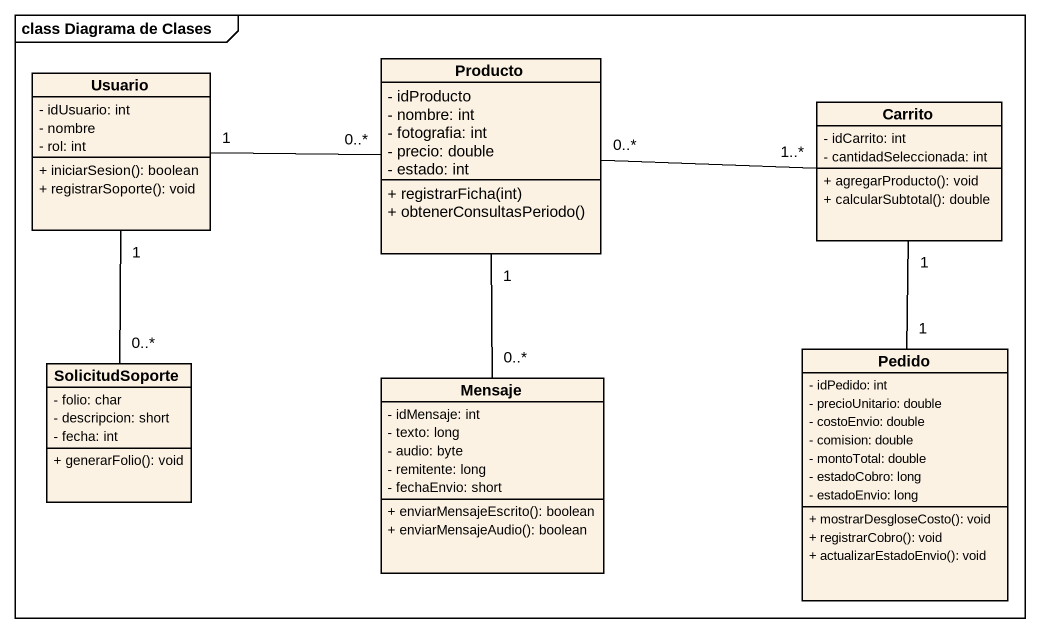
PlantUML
@startuml
mainframe class Diagrama de Clases
hide circle
hide empty members
skinparam classAttributeIconSize 0
class Usuario {
  - idUsuario: int
  - nombre
  - rol: int
  + iniciarSesion(): boolean
  + registrarSoporte(): void
}
class Producto {
  - idProducto
  - nombre: int
  - fotografia: int
  - precio: double
  - estado: int
  + registrarFicha(int)
  + obtenerConsultasPeriodo()
}
class Carrito {
  - idCarrito: int
  - cantidadSeleccionada: int
  + agregarProducto(): void
  + calcularSubtotal(): double
}
class Pedido {
  - idPedido: int
  - precioUnitario: double
  - costoEnvio: double
  - comision: double
  - montoTotal: double
  - estadoCobro: long
  - estadoEnvio: long
  + mostrarDesgloseCosto(): void
  + registrarCobro(): void
  + actualizarEstadoEnvio(): void
}
class SolicitudSoporte {
  - folio: char
  - descripcion: short
  - fecha: int
  + generarFolio(): void
}
class Mensaje {
  - idMensaje: int
  - texto: long
  - audio: byte
  - remitente: long
  - fechaEnvio: short
  + enviarMensajeEscrito(): boolean
  + enviarMensajeAudio(): boolean
}
Usuario "1" -right- "0..*" Producto
Usuario "1" -- "0..*" SolicitudSoporte
Producto "0..*" -right- "1..*" Carrito
Producto "1" -- "0..*" Mensaje
Carrito "1" -- "1" Pedido
@enduml
